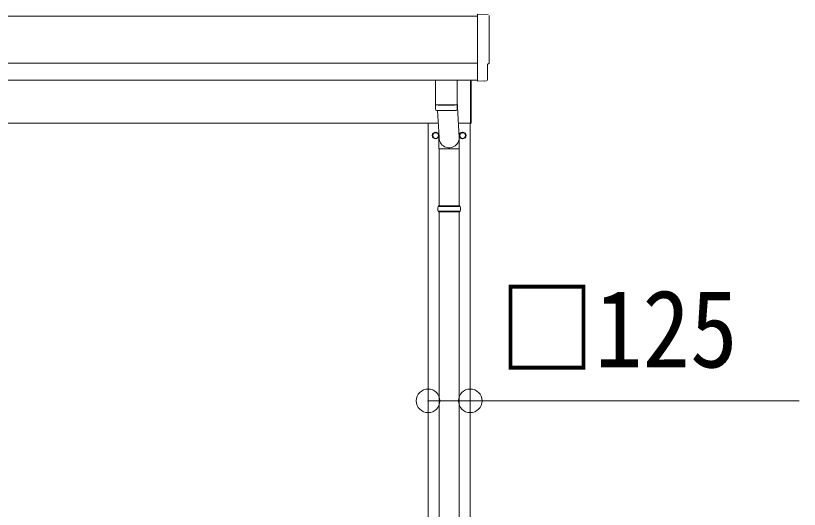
# Model space of a CAD drawing. Units: millimetres at full size, sheet at 1:70; details may follow other scales. Extents: x -19675 to 19675, y -13580 to 13580.
# Drawn here: x -3223 to -898, y 1022 to 2489 of the extents above; entities that cross this region are included whole.
import ezdxf
from ezdxf.enums import TextEntityAlignment as Align

# ---------------------------------------------------------------- set-up
doc = ezdxf.new("R2010")
doc.units = ezdxf.units.MM
doc.header["$LTSCALE"] = 70
doc.header["$PDMODE"] = 32
doc.header["$PDSIZE"] = 70
for name, color, linetype, lineweight in [('0-2_TEXT1', 4, 'Continuous', 9), ('0-8_TABLE1', 6, 'Continuous', 9), ('0-9_DIM1', 7, 'Continuous', 9)]:
    doc.layers.add(name, color=color, linetype=linetype, lineweight=lineweight)
doc.styles.add('ＭＳ ゴシック', font='')
doc.styles.get('ＭＳ ゴシック').set_extended_font_data('MS Gothic')

msp = doc.modelspace()

# ---------------------------------------------------------------- linework, layer by layer
at = {"layer": '0-2_TEXT1'}
for p, q in [((-7851.32, 2487.12), (-1852.82, 2487.12)), ((-1852.82, 2347.23), (-7851.32, 2347.23)), ((-7851.32, 2297.41), (-1852.82, 2297.41)), ((-1873.82, 2169), (-1873.82, 2297.31)), ((-1871.82, 2297.31), (-1871.82, 2169)), ((-1852.82, 2295.38), (-1852.82, 2294.38)), ((-1833.18, 2294.38), (-1826.26, 2294.74)), ((-1969.96, 2169.5), (-8334.47, 2169.5)), ((-1999.82, -685.5), (-1999.82, 2169.5)), ((-1873.82, 2169.5), (-1909.85, 2169.5)), ((-1874.82, 2169.5), (-1874.82, -685.5)), ((-1873.82, 2169), (-1871.82, 2169)), ((-1968.72, 2132.75), (-1968.82, 2132.75)), ((-1968.72, 2132.25), (-1968.82, 2132.25)), ((-1905.91, 2132.75), (-1905.81, 2132.75)), ((-1905.91, 2132.25), (-1905.81, 2132.25))]:
    msp.add_line(p, q, dxfattribs=at)
for points in [[(-1821.24, 2491.58), (-1852.82, 2493.24), (-1852.82, 2295.38)], [(-1823.43, 2297.73), (-1823.43, 2344.76), (-1822.82, 2344.76)], [(-1833.93, 2294.65), (-1834.59, 2295.28), (-1852.82, 2294.38)]]:
    msp.add_lwpolyline(points, dxfattribs=at)
for points in [[(-1977.32, 2142.32), (-1985.82, 2137.41), (-1985.82, 2127.6), (-1977.32, 2122.69), (-1968.82, 2127.6), (-1968.82, 2137.41)], [(-1897.32, 2142.32), (-1888.82, 2137.41), (-1888.82, 2127.6), (-1897.32, 2122.69), (-1905.82, 2127.6), (-1905.82, 2137.41)]]:
    msp.add_lwpolyline(points, close=True, dxfattribs=at)
for centre, radius in [((-1977.32, 2132.5), 10), ((-1977.32, 2132.5), 8.5), ((-1897.32, 2132.5), 10), ((-1897.32, 2132.5), 8.5)]:
    msp.add_circle(centre, radius, dxfattribs=at)
for centre, start, end in [((-1977.32, 2132.5), 111.25399, 128.74601), ((-1977.32, 2132.5), 51.25399, 68.74601), ((-1897.32, 2132.5), 111.25399, 128.74601), ((-1897.32, 2132.5), 51.25399, 68.74601), ((-1977.32, 2132.5), 171.25399, 188.74601), ((-1977.32, 2132.5), 231.25399, 248.74601), ((-1977.32, 2132.5), 291.25399, 308.74601), ((-1977.32, 2132.5), 1.66581, 8.74601), ((-1977.32, 2132.5), 351.25399, 358.33419), ((-1897.32, 2132.5), 171.25399, 178.33419), ((-1897.32, 2132.5), 181.66581, 188.74601), ((-1897.32, 2132.5), 231.25399, 248.74601), ((-1897.32, 2132.5), 291.25399, 308.74601), ((-1897.32, 2132.5), 351.25399, 8.74601)]:
    msp.add_arc(centre, 8.6, start, end, dxfattribs=at)
for centre, major_axis, ratio, start_param, end_param in [((2944.46, 2418.16), (-4763.38, 0), 0.99863, 6.2683889, 6.2976778), ((-1822.82, 2349.16), (4.41, 0), 0.99863, 4.712389, 6.2976778), ((-1833.24, 2295.38), (0.727, -0.69), 0.9974, 4.712389, 5.5252311), ((-1826.43, 2297.74), (2.18, -2.07), 0.9974, 5.5252311, 7.0411395)]:
    msp.add_ellipse(centre, major_axis=major_axis, ratio=ratio, start_param=start_param, end_param=end_param, dxfattribs=at)
at = {"layer": '0-8_TABLE1'}
for p, q in [((-1999.82, 1344.48), (-1874.82, 1344.48)), ((-1874.82, 1344.48), (-898.41, 1344.48))]:
    msp.add_line(p, q, dxfattribs=at)
for p in [(-1999.82, 1344.48), (-1874.82, 1344.48)]:
    msp.add_point(p, dxfattribs=at)
at = {"layer": '0-9_DIM1'}
for p, q in [((-1977.82, 2297.41), (-1977.82, 2224.35)), ((-1913.82, 2297.41), (-1913.82, 2224.35)), ((-1913.82, 2233.93), (-1907.26, 2127.46)), ((-1977.85, 2223.35), (-1977.62, 2210.37)), ((-1973.34, 2224.07), (-1973.32, 2223.07)), ((-1918.29, 2224.07), (-1918.31, 2223.07)), ((-1914.01, 2210.37), (-1913.79, 2223.35)), ((-1972.28, 2207.08), (-1967.37, 2127.46)), ((-1967.47, 2092.8), (-1967.47, 2127.46)), ((-1907.17, 2092.8), (-1907.17, 2127.46)), ((-1967.47, 2092.8), (-1937.32, 2092.8)), ((-1967.32, 2092.8), (-1967.32, 1923.5)), ((-1907.17, 2092.8), (-1937.32, 2092.8)), ((-1907.32, 2092.8), (-1907.32, 1923.5)), ((-1970.32, 1921.5), (-1904.32, 1921.5)), ((-1970.32, 1907.5), (-1904.32, 1907.5)), ((-1969.32, 1923.5), (-1905.32, 1923.5)), ((-1969.32, 1923.5), (-1969.32, 1921.5)), ((-1969.32, 1905.5), (-1969.32, 1907.5)), ((-1905.32, 1923.5), (-1905.32, 1921.5)), ((-1905.32, 1905.5), (-1905.32, 1907.5)), ((-1969.32, 1905.5), (-1905.32, 1905.5)), ((-1967.32, 1905.5), (-1967.32, 973.5)), ((-1907.32, 1905.5), (-1907.32, 973.5))]:
    msp.add_line(p, q, dxfattribs=at)
for centre, radius, start, end in [((-1945.82, 2704.09), 480.8, 266.18381, 273.81619), ((-1945.82, 2703.09), 480.8, 266.18381, 273.81619), ((-1974.2, 2210.6), 3.43, 183.90213, 262.99006), ((-1917.44, 2210.61), 3.43, 277.08355, 356.08693), ((-1945.81, 2726.07), 519.67, 266.82198, 273.17643), ((-1921.57, 1914.5), 49.25, 171.82876, 180.00002), ((-1921.57, 1914.5), 49.25, 180.00002, 188.17127), ((-1953.07, 1914.5), 49.25, 359.99998, 8.17124), ((-1953.07, 1914.5), 49.25, 351.82873, 359.99998)]:
    msp.add_arc(centre, radius, start, end, dxfattribs=at)
msp.add_ellipse((-1937.32, 2127.46), major_axis=(0, -31.56), ratio=0.952301, start_param=4.5832251, end_param=7.8539816, dxfattribs=at)

# ---------------------------------------------------------------- texts
at = {"layer": '0-8_TABLE1', "color": 7, "style": 'ＭＳ ゴシック', "width": 0.9}
msp.add_text('□125', height=230.9, dxfattribs=at).set_placement((-1788.76, 1374.44), align=Align.BOTTOM_LEFT)

doc.saveas('drawing.dxf')
